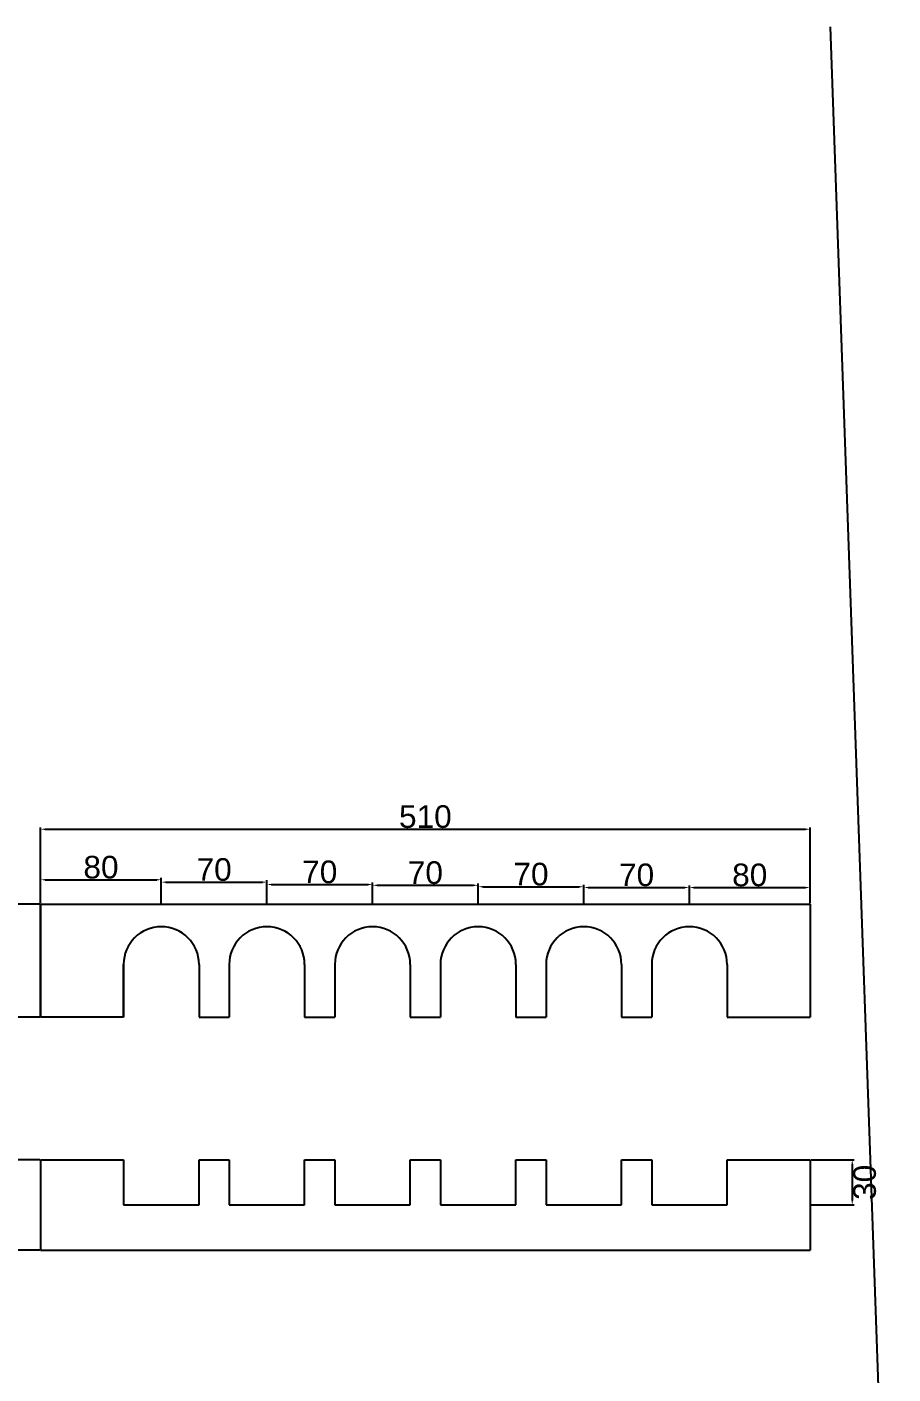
# Model space of a CAD drawing. Header units: millimetres. Extents: x -3009 to 55097, y -2803 to 5841.
# Drawn here: x 9862 to 10436, y 3382 to 4275 of the extents above; entities that cross this region are included whole.
import ezdxf

# ---------------------------------------------------------------- set-up
doc = ezdxf.new("R2010")
doc.units = ezdxf.units.MM
doc.layers.add('DIM', color=10, linetype='Continuous')
doc.styles.get("Standard").update_dxf_attribs({"font": 'arial.ttf', "height": 15})
doc.dimstyles.new('DIM', dxfattribs={"dimtxt": 15, "dimasz": 3, "dimexe": 1.25, "dimexo": 0.625, "dimtad": 2, "dimtoh": 1, "dimdec": 0, "dimtxsty": 'Standard', "dimcen": 2.5, "dimclrd": 1, "dimclre": 4, "dimclrt": 1, "dimadec": 0, "dimazin": 0, "dimtfac": 1, "dimtdec": 0, "dimtmove": 0, "dimatfit": 3, "dimfxl": 1, "dimtfillclr": 4, "dimarcsym": 0})

# ---------------------------------------------------------------- blocks, each defined once
blk = doc.blocks.new('*D49')
at = {"layer": 'Defpoints', "color": 0, "transparency": 16777216}
for p in [(10381.16, 3742.85), (9871.16, 3693.25), (10381.16, 3693.25)]:
    blk.add_point(p, dxfattribs=at)
at = {"layer": 'DIM', "color": 4, "lineweight": -2, "transparency": 16777216}
for p, q in [((9871.16, 3693.88), (9871.16, 3744.1)), ((10381.16, 3693.88), (10381.16, 3744.1))]:
    blk.add_line(p, q, dxfattribs=at)
at = {"layer": 'DIM', "color": 1, "lineweight": -2, "transparency": 16777216}
blk.add_line((9874.16, 3742.85), (10378.16, 3742.85), dxfattribs=at)
at = {"layer": 'DIM', "color": 1, "transparency": 16777216}
for points in [[(9874.16, 3743.35), (9874.16, 3742.35), (9871.16, 3742.85)], [(10378.16, 3743.35), (10378.16, 3742.35), (10381.16, 3742.85)]]:
    blk.add_solid(points, dxfattribs=at)
at = {"layer": 'DIM', "color": 1, "transparency": 16777216, "insert": (10126.16, 3751.14), "char_height": 15, "attachment_point": 5}
blk.add_mtext('510', dxfattribs=at)
blk = doc.blocks.new('*D50')
at = {"layer": 'Defpoints', "color": 0, "transparency": 16777216}
for p in [(9951.16, 3709.35), (9871.16, 3693.25), (9951.16, 3693.25)]:
    blk.add_point(p, dxfattribs=at)
at = {"layer": 'DIM', "color": 4, "lineweight": -2, "transparency": 16777216}
for p, q in [((9871.16, 3693.88), (9871.16, 3710.6)), ((9951.16, 3693.88), (9951.16, 3710.6))]:
    blk.add_line(p, q, dxfattribs=at)
at = {"layer": 'DIM', "color": 1, "lineweight": -2, "transparency": 16777216}
blk.add_line((9874.16, 3709.35), (9948.16, 3709.35), dxfattribs=at)
at = {"layer": 'DIM', "color": 1, "transparency": 16777216}
for points in [[(9874.16, 3709.85), (9874.16, 3708.85), (9871.16, 3709.35)], [(9948.16, 3709.85), (9948.16, 3708.85), (9951.16, 3709.35)]]:
    blk.add_solid(points, dxfattribs=at)
at = {"layer": 'DIM', "color": 1, "transparency": 16777216, "insert": (9911.16, 3717.63), "char_height": 15, "attachment_point": 5}
blk.add_mtext('80', dxfattribs=at)
blk = doc.blocks.new('*D51')
at = {"layer": 'Defpoints', "color": 0, "transparency": 16777216}
for p in [(10021.16, 3707.79), (9951.16, 3693.25), (10021.16, 3693.25)]:
    blk.add_point(p, dxfattribs=at)
at = {"layer": 'DIM', "color": 4, "lineweight": -2, "transparency": 16777216}
for p, q in [((9951.16, 3693.88), (9951.16, 3709.04)), ((10021.16, 3693.88), (10021.16, 3709.04))]:
    blk.add_line(p, q, dxfattribs=at)
at = {"layer": 'DIM', "color": 1, "lineweight": -2, "transparency": 16777216}
blk.add_line((9954.16, 3707.79), (10018.16, 3707.79), dxfattribs=at)
at = {"layer": 'DIM', "color": 1, "transparency": 16777216}
for points in [[(9954.16, 3708.29), (9954.16, 3707.29), (9951.16, 3707.79)], [(10018.16, 3708.29), (10018.16, 3707.29), (10021.16, 3707.79)]]:
    blk.add_solid(points, dxfattribs=at)
at = {"layer": 'DIM', "color": 1, "transparency": 16777216, "insert": (9986.16, 3716.07), "char_height": 15, "attachment_point": 5}
blk.add_mtext('70', dxfattribs=at)
blk = doc.blocks.new('*D52')
at = {"layer": 'Defpoints', "color": 0, "transparency": 16777216}
for p in [(10091.16, 3706.23), (10021.16, 3693.25), (10091.16, 3693.25)]:
    blk.add_point(p, dxfattribs=at)
at = {"layer": 'DIM', "color": 4, "lineweight": -2, "transparency": 16777216}
for p, q in [((10021.16, 3693.88), (10021.16, 3707.48)), ((10091.16, 3693.88), (10091.16, 3707.48))]:
    blk.add_line(p, q, dxfattribs=at)
at = {"layer": 'DIM', "color": 1, "lineweight": -2, "transparency": 16777216}
blk.add_line((10024.16, 3706.23), (10088.16, 3706.23), dxfattribs=at)
at = {"layer": 'DIM', "color": 1, "transparency": 16777216}
for points in [[(10024.16, 3706.73), (10024.16, 3705.73), (10021.16, 3706.23)], [(10088.16, 3706.73), (10088.16, 3705.73), (10091.16, 3706.23)]]:
    blk.add_solid(points, dxfattribs=at)
at = {"layer": 'DIM', "color": 1, "transparency": 16777216, "insert": (10056.16, 3714.51), "char_height": 15, "attachment_point": 5}
blk.add_mtext('70', dxfattribs=at)
blk = doc.blocks.new('*D53')
at = {"layer": 'Defpoints', "color": 0, "transparency": 16777216}
for p in [(10161.16, 3705.7), (10091.16, 3693.25), (10161.16, 3693.25)]:
    blk.add_point(p, dxfattribs=at)
at = {"layer": 'DIM', "color": 4, "lineweight": -2, "transparency": 16777216}
for p, q in [((10091.16, 3693.88), (10091.16, 3706.95)), ((10161.16, 3693.88), (10161.16, 3706.95))]:
    blk.add_line(p, q, dxfattribs=at)
at = {"layer": 'DIM', "color": 1, "lineweight": -2, "transparency": 16777216}
blk.add_line((10094.16, 3705.7), (10158.16, 3705.7), dxfattribs=at)
at = {"layer": 'DIM', "color": 1, "transparency": 16777216}
for points in [[(10094.16, 3706.2), (10094.16, 3705.2), (10091.16, 3705.7)], [(10158.16, 3706.2), (10158.16, 3705.2), (10161.16, 3705.7)]]:
    blk.add_solid(points, dxfattribs=at)
at = {"layer": 'DIM', "color": 1, "transparency": 16777216, "insert": (10126.16, 3713.98), "char_height": 15, "attachment_point": 5}
blk.add_mtext('70', dxfattribs=at)
blk = doc.blocks.new('*D54')
at = {"layer": 'Defpoints', "color": 0, "transparency": 16777216}
for p in [(10231.16, 3704.72), (10161.16, 3693.25), (10231.16, 3693.25)]:
    blk.add_point(p, dxfattribs=at)
at = {"layer": 'DIM', "color": 4, "lineweight": -2, "transparency": 16777216}
for p, q in [((10161.16, 3693.88), (10161.16, 3705.97)), ((10231.16, 3693.88), (10231.16, 3705.97))]:
    blk.add_line(p, q, dxfattribs=at)
at = {"layer": 'DIM', "color": 1, "lineweight": -2, "transparency": 16777216}
blk.add_line((10164.16, 3704.72), (10228.16, 3704.72), dxfattribs=at)
at = {"layer": 'DIM', "color": 1, "transparency": 16777216}
for points in [[(10164.16, 3705.22), (10164.16, 3704.22), (10161.16, 3704.72)], [(10228.16, 3705.22), (10228.16, 3704.22), (10231.16, 3704.72)]]:
    blk.add_solid(points, dxfattribs=at)
at = {"layer": 'DIM', "color": 1, "transparency": 16777216, "insert": (10196.16, 3713.01), "char_height": 15, "attachment_point": 5}
blk.add_mtext('70', dxfattribs=at)
blk = doc.blocks.new('*D55')
at = {"layer": 'Defpoints', "color": 0, "transparency": 16777216}
for p in [(10301.16, 3704.23), (10231.16, 3693.25), (10301.16, 3693.25)]:
    blk.add_point(p, dxfattribs=at)
at = {"layer": 'DIM', "color": 4, "lineweight": -2, "transparency": 16777216}
for p, q in [((10231.16, 3693.88), (10231.16, 3705.48)), ((10301.16, 3693.88), (10301.16, 3705.48))]:
    blk.add_line(p, q, dxfattribs=at)
at = {"layer": 'DIM', "color": 1, "lineweight": -2, "transparency": 16777216}
blk.add_line((10234.16, 3704.23), (10298.16, 3704.23), dxfattribs=at)
at = {"layer": 'DIM', "color": 1, "transparency": 16777216}
for points in [[(10234.16, 3704.73), (10234.16, 3703.73), (10231.16, 3704.23)], [(10298.16, 3704.73), (10298.16, 3703.73), (10301.16, 3704.23)]]:
    blk.add_solid(points, dxfattribs=at)
at = {"layer": 'DIM', "color": 1, "transparency": 16777216, "insert": (10266.16, 3712.52), "char_height": 15, "attachment_point": 5}
blk.add_mtext('70', dxfattribs=at)
blk = doc.blocks.new('*D56')
at = {"layer": 'Defpoints', "color": 0, "transparency": 16777216}
for p in [(10381.16, 3704.2), (10301.16, 3693.25), (10381.16, 3693.25)]:
    blk.add_point(p, dxfattribs=at)
at = {"layer": 'DIM', "color": 4, "lineweight": -2, "transparency": 16777216}
for p, q in [((10301.16, 3693.88), (10301.16, 3705.45)), ((10381.16, 3693.88), (10381.16, 3705.45))]:
    blk.add_line(p, q, dxfattribs=at)
at = {"layer": 'DIM', "color": 1, "lineweight": -2, "transparency": 16777216}
blk.add_line((10304.16, 3704.2), (10378.16, 3704.2), dxfattribs=at)
at = {"layer": 'DIM', "color": 1, "transparency": 16777216}
for points in [[(10304.16, 3704.7), (10304.16, 3703.7), (10301.16, 3704.2)], [(10378.16, 3704.7), (10378.16, 3703.7), (10381.16, 3704.2)]]:
    blk.add_solid(points, dxfattribs=at)
at = {"layer": 'DIM', "color": 1, "transparency": 16777216, "insert": (10341.16, 3712.48), "char_height": 15, "attachment_point": 5}
blk.add_mtext('80', dxfattribs=at)
blk = doc.blocks.new('*D57')
at = {"layer": 'Defpoints', "color": 0, "transparency": 16777216}
for p in [(9846.64, 3693.25), (9871.16, 3693.25), (9871.16, 3618.25)]:
    blk.add_point(p, dxfattribs=at)
at = {"layer": 'DIM', "color": 4, "lineweight": -2, "transparency": 16777216}
for p, q in [((9870.54, 3693.25), (9845.39, 3693.25)), ((9870.54, 3618.25), (9845.39, 3618.25))]:
    blk.add_line(p, q, dxfattribs=at)
at = {"layer": 'DIM', "color": 1, "lineweight": -2, "transparency": 16777216}
blk.add_line((9846.64, 3621.25), (9846.64, 3690.25), dxfattribs=at)
at = {"layer": 'DIM', "color": 1, "transparency": 16777216}
for points in [[(9846.14, 3690.25), (9847.14, 3690.25), (9846.64, 3693.25)], [(9846.14, 3621.25), (9847.14, 3621.25), (9846.64, 3618.25)]]:
    blk.add_solid(points, dxfattribs=at)
at = {"layer": 'DIM', "color": 1, "transparency": 16777216, "insert": (9838.39, 3655.75), "char_height": 15, "attachment_point": 5, "rotation": 90}
blk.add_mtext('75', dxfattribs=at)
blk = doc.blocks.new('*D58')
at = {"layer": 'Defpoints', "color": 0, "transparency": 16777216}
for p in [(9845, 3523.82), (9871.16, 3523.82), (9871.16, 3463.82)]:
    blk.add_point(p, dxfattribs=at)
at = {"layer": 'DIM', "color": 4, "lineweight": -2, "transparency": 16777216}
for p, q in [((9870.54, 3523.82), (9843.75, 3523.82)), ((9870.54, 3463.82), (9843.75, 3463.82))]:
    blk.add_line(p, q, dxfattribs=at)
at = {"layer": 'DIM', "color": 1, "lineweight": -2, "transparency": 16777216}
blk.add_line((9845, 3466.82), (9845, 3520.82), dxfattribs=at)
at = {"layer": 'DIM', "color": 1, "transparency": 16777216}
for points in [[(9844.5, 3520.82), (9845.5, 3520.82), (9845, 3523.82)], [(9844.5, 3466.82), (9845.5, 3466.82), (9845, 3463.82)]]:
    blk.add_solid(points, dxfattribs=at)
at = {"layer": 'DIM', "color": 1, "transparency": 16777216, "insert": (9836.71, 3493.82), "char_height": 15, "attachment_point": 5, "rotation": 90}
blk.add_mtext('60', dxfattribs=at)
blk = doc.blocks.new('*D59')
at = {"layer": 'Defpoints', "color": 0, "transparency": 16777216}
for p in [(10381.16, 3523.82), (10381.16, 3493.82), (10409.08, 3493.82)]:
    blk.add_point(p, dxfattribs=at)
at = {"layer": 'DIM', "color": 4, "lineweight": -2, "transparency": 16777216}
for p, q in [((10381.79, 3523.82), (10410.33, 3523.82)), ((10381.79, 3493.82), (10410.33, 3493.82))]:
    blk.add_line(p, q, dxfattribs=at)
at = {"layer": 'DIM', "color": 1, "lineweight": -2, "transparency": 16777216}
blk.add_line((10409.08, 3520.82), (10409.08, 3496.82), dxfattribs=at)
at = {"layer": 'DIM', "color": 1, "transparency": 16777216}
for points in [[(10408.58, 3520.82), (10409.58, 3520.82), (10409.08, 3523.82)], [(10408.58, 3496.82), (10409.58, 3496.82), (10409.08, 3493.82)]]:
    blk.add_solid(points, dxfattribs=at)
at = {"layer": 'DIM', "color": 1, "transparency": 16777216, "insert": (10417.37, 3508.82), "char_height": 15, "attachment_point": 5, "rotation": 90}
blk.add_mtext('30', dxfattribs=at)

msp = doc.modelspace()

# ---------------------------------------------------------------- linework, layer by layer
for p, q in [((10394.35, 4274.61), (10468.02, 2193.34)), ((9871.16, 3693.25), (9871.16, 3618.25)), ((9871.16, 3618.25), (9871.16, 3693.25)), ((9871.16, 3693.25), (10381.16, 3693.25)), ((10381.16, 3693.25), (10381.16, 3618.25)), ((9926.16, 3653.25), (9926.16, 3618.25)), ((9926.16, 3618.25), (9926.16, 3653.25)), ((9976.16, 3653.25), (9976.16, 3618.25)), ((9996.16, 3653.25), (9996.16, 3618.25)), ((10046.16, 3653.25), (10046.16, 3618.25)), ((10066.16, 3653.25), (10066.16, 3618.25)), ((10116.16, 3653.25), (10116.16, 3618.25)), ((10136.16, 3653.25), (10136.16, 3618.25)), ((10186.16, 3653.25), (10186.16, 3618.25)), ((10206.16, 3653.25), (10206.16, 3618.25)), ((10256.16, 3653.25), (10256.16, 3618.25)), ((10276.16, 3653.25), (10276.16, 3618.25)), ((10326.16, 3653.25), (10326.16, 3618.25)), ((9926.16, 3618.25), (9871.16, 3618.25)), ((9976.16, 3618.25), (9996.16, 3618.25)), ((10046.16, 3618.25), (10066.16, 3618.25)), ((10116.16, 3618.25), (10136.16, 3618.25)), ((10186.16, 3618.25), (10206.16, 3618.25)), ((10256.16, 3618.25), (10276.16, 3618.25)), ((10326.16, 3618.25), (10381.16, 3618.25)), ((9871.16, 3523.82), (9871.16, 3463.82)), ((9871.16, 3523.82), (9926.16, 3523.82)), ((9926.16, 3523.82), (9926.16, 3493.82)), ((9976.16, 3493.82), (9976.16, 3523.82)), ((9976.16, 3523.82), (9996.16, 3523.82)), ((9996.16, 3523.82), (9996.16, 3493.82)), ((10046.16, 3493.82), (10046.16, 3523.82)), ((10046.16, 3523.82), (10066.16, 3523.82)), ((10066.16, 3523.82), (10066.16, 3493.82)), ((10116.16, 3493.82), (10116.16, 3523.82)), ((10116.16, 3523.82), (10136.16, 3523.82)), ((10136.16, 3523.82), (10136.16, 3493.82)), ((10186.16, 3493.82), (10186.16, 3523.82)), ((10186.16, 3523.82), (10206.16, 3523.82)), ((10206.16, 3523.82), (10206.16, 3493.82)), ((10256.16, 3493.82), (10256.16, 3523.82)), ((10256.16, 3523.82), (10276.16, 3523.82)), ((10276.16, 3523.82), (10276.16, 3493.82)), ((10326.16, 3493.82), (10326.16, 3523.82)), ((10326.16, 3523.82), (10381.16, 3523.82)), ((10381.16, 3523.82), (10381.16, 3463.82)), ((9926.16, 3493.82), (9951.16, 3493.82)), ((9951.16, 3493.82), (9976.16, 3493.82)), ((9996.16, 3493.82), (10021.16, 3493.82)), ((10021.16, 3493.82), (10046.16, 3493.82)), ((10066.16, 3493.82), (10091.16, 3493.82)), ((10091.16, 3493.82), (10116.16, 3493.82)), ((10136.16, 3493.82), (10161.16, 3493.82)), ((10161.16, 3493.82), (10186.16, 3493.82)), ((10206.16, 3493.82), (10231.16, 3493.82)), ((10231.16, 3493.82), (10256.16, 3493.82)), ((10276.16, 3493.82), (10301.16, 3493.82)), ((10301.16, 3493.82), (10326.16, 3493.82)), ((9871.16, 3463.82), (10381.16, 3463.82))]:
    msp.add_line(p, q)
for centre in [(9951.16, 3653.25), (10021.16, 3653.25), (10091.16, 3653.25), (10161.16, 3653.25), (10231.16, 3653.25), (10301.16, 3653.25)]:
    msp.add_arc(centre, 25, 0, 180)

# ---------------------------------------------------------------- dimensions: what is measured, and where the dimension line sits
at = {"layer": 'DIM'}
for base, p1, p2, picture, middle in [((10381.16, 3742.85), (9871.16, 3693.25), (10381.16, 3693.25), '*D49', (10126.16, 3751.14)), ((9951.16, 3709.35), (9871.16, 3693.25), (9951.16, 3693.25), '*D50', (9911.16, 3717.63)), ((10021.16, 3707.79), (9951.16, 3693.25), (10021.16, 3693.25), '*D51', (9986.16, 3716.07)), ((10091.16, 3706.23), (10021.16, 3693.25), (10091.16, 3693.25), '*D52', (10056.16, 3714.51)), ((10161.16, 3705.7), (10091.16, 3693.25), (10161.16, 3693.25), '*D53', (10126.16, 3713.98)), ((10231.16, 3704.72), (10161.16, 3693.25), (10231.16, 3693.25), '*D54', (10196.16, 3713.01)), ((10301.16, 3704.23), (10231.16, 3693.25), (10301.16, 3693.25), '*D55', (10266.16, 3712.52)), ((10381.16, 3704.2), (10301.16, 3693.25), (10381.16, 3693.25), '*D56', (10341.16, 3712.48))]:
    dim = msp.add_linear_dim(base=base, p1=p1, p2=p2, dimstyle='DIM', dxfattribs=at)
    dim.commit()
    dim.dimension.update_dxf_attribs({"geometry": picture, "text_midpoint": middle})
for base, p1, p2, picture, middle in [((9846.64, 3693.25), (9871.16, 3618.25), (9871.16, 3693.25), '*D57', (9838.39, 3655.75)), ((9845, 3523.82), (9871.16, 3463.82), (9871.16, 3523.82), '*D58', (9836.71, 3493.82)), ((10409.08, 3493.82), (10381.16, 3523.82), (10381.16, 3493.82), '*D59', (10417.37, 3508.82))]:
    dim = msp.add_linear_dim(base=base, p1=p1, p2=p2, angle=90, dimstyle='DIM', dxfattribs=at)
    dim.commit()
    dim.dimension.update_dxf_attribs({"geometry": picture, "text_midpoint": middle})

doc.saveas('drawing.dxf')
